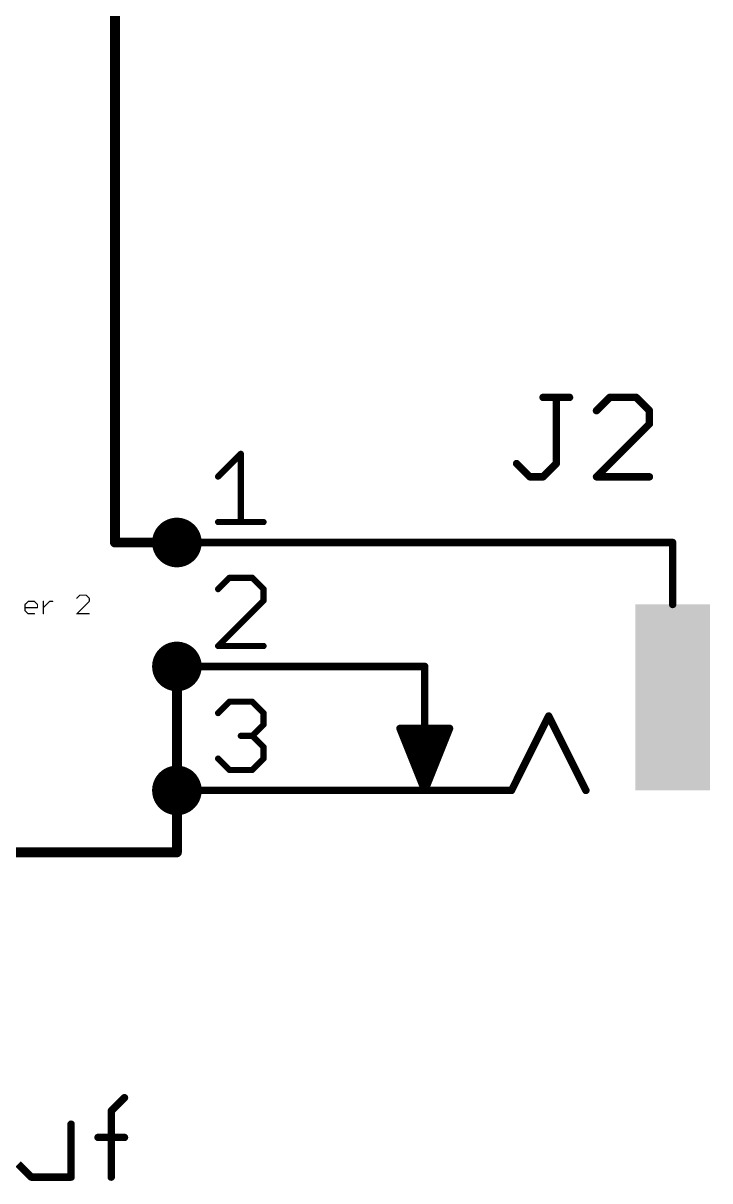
# Model space of a CAD drawing. Extents: x -22 to 205, y 41 to 107.
# Drawn here: x 64.16 to 78.23, y 66.93 to 90.65 of the extents above; entities that cross this region are included whole.
import ezdxf

# ---------------------------------------------------------------- set-up
doc = ezdxf.new("R2010")
doc.units = 0
for name, color, linetype in [('91', 94, 'CONTINUOUS'), ('94', 14, 'CONTINUOUS'), ('95', 251, 'CONTINUOUS'), ('96', 251, 'CONTINUOUS'), ('99', 214, 'CONTINUOUS')]:
    doc.layers.add(name, color=color, linetype=linetype)

# ---------------------------------------------------------------- blocks, each defined once
blk = doc.blocks.new('RECT')
blk.add_solid([(-0.5, -0.5), (0.5, -0.5), (-0.5, 0.5), (0.5, 0.5)])

msp = doc.modelspace()

# ---------------------------------------------------------------- linework, layer by layer
at = {"layer": '91', "const_width": 0.2032}
for points in [[(66.04, 80.01), (66.04, 100.33)], [(67.31, 80.01), (66.04, 80.01)], [(67.31, 74.93), (67.31, 77.47)], [(67.31, 73.66), (67.31, 74.93)], [(63.5, 73.66), (67.31, 73.66)]]:
    msp.add_lwpolyline(points, dxfattribs=at)
at = {"layer": '91'}
for points, const_width in [([(67.31, 79.756, 1), (67.31, 80.264, 1), (67.31, 79.756)], 0.508), ([(66.04, 80.0608, 1), (66.04, 79.9592)], 0.1016), ([(65.9892, 80.01, 1), (66.0908, 80.01)], 0.1016), ([(67.31, 79.9592, 1), (67.31, 80.0608)], 0.1016), ([(67.31, 77.216, 1), (67.31, 77.724, 1), (67.31, 77.216)], 0.508), ([(67.3608, 77.47, 1), (67.2592, 77.47)], 0.1016), ([(67.31, 74.676, 1), (67.31, 75.184, 1), (67.31, 74.676)], 0.508), ([(67.3608, 74.93, 1), (67.2592, 74.93)], 0.1016), ([(67.2592, 74.93, 1), (67.3608, 74.93)], 0.1016), ([(67.2592, 73.66, 1), (67.3608, 73.66)], 0.1016), ([(67.31, 73.6092, 1), (67.31, 73.7108)], 0.1016)]:
    msp.add_lwpolyline(points, format="xyb", dxfattribs=dict(at, const_width=const_width))
at = {"layer": '94', "const_width": 0.1524}
for points in [[(67.31, 80.01), (69.85, 80.01)], [(69.85, 80.01), (77.47, 80.01)], [(77.47, 80.01), (77.47, 78.74)], [(67.31, 77.47), (69.85, 77.47)], [(69.85, 77.47), (72.39, 77.47)], [(72.39, 77.47), (72.39, 74.93)], [(74.168, 74.93), (74.93, 76.454)], [(74.93, 76.454), (75.692, 74.93)], [(72.898, 76.2), (71.882, 76.2)], [(71.882, 76.2), (72.39, 74.93)], [(72.8574, 76.0984), (71.9226, 76.0984)], [(72.39, 74.93), (72.898, 76.2)], [(72.7964, 75.946), (71.9836, 75.946)], [(72.7354, 75.7936), (72.0446, 75.7936)], [(72.6745, 75.6412), (72.1055, 75.6412)], [(72.6135, 75.4888), (72.1665, 75.4888)], [(72.5526, 75.3364), (72.2274, 75.3364)], [(72.4916, 75.184), (72.2884, 75.184)], [(67.31, 74.93), (69.85, 74.93)], [(69.85, 74.93), (72.39, 74.93)], [(72.4306, 75.0316), (72.3494, 75.0316)], [(72.39, 74.93), (74.168, 74.93)]]:
    msp.add_lwpolyline(points, dxfattribs=at)
at = {"layer": '94', "const_width": 0.0762}
for points in [[(67.31, 80.0481, 1), (67.31, 79.9719)], [(69.85, 80.0481, 1), (69.85, 79.9719)], [(69.85, 79.9719, 1), (69.85, 80.0481)], [(77.5081, 80.01, 1), (77.4319, 80.01)], [(77.47, 79.9719, 1), (77.47, 80.0481)], [(77.4319, 78.74, 1), (77.5081, 78.74)], [(67.31, 77.5081, 1), (67.31, 77.4319)], [(69.85, 77.5081, 1), (69.85, 77.4319)], [(69.85, 77.4319, 1), (69.85, 77.5081)], [(72.4281, 77.47, 1), (72.3519, 77.47)], [(72.39, 77.4319, 1), (72.39, 77.5081)], [(74.9641, 76.471, 1), (74.8959, 76.437)], [(74.9641, 76.437, 1), (74.8959, 76.471)], [(71.882, 76.2381, 1), (71.882, 76.1619)], [(71.9174, 76.2141, 1), (71.8466, 76.1859)], [(71.9226, 76.1365, 1), (71.9226, 76.0603)], [(72.8574, 76.0603, 1), (72.8574, 76.1365)], [(72.9334, 76.1859, 1), (72.8626, 76.2141)], [(72.898, 76.1619, 1), (72.898, 76.2381)], [(71.9836, 75.9841, 1), (71.9836, 75.9079)], [(72.7964, 75.9079, 1), (72.7964, 75.9841)], [(72.0446, 75.8317, 1), (72.0446, 75.7555)], [(72.1055, 75.6793, 1), (72.1055, 75.6031)], [(72.6745, 75.6031, 1), (72.6745, 75.6793)], [(72.7354, 75.7555, 1), (72.7354, 75.8317)], [(72.1665, 75.5269, 1), (72.1665, 75.4507)], [(72.6135, 75.4507, 1), (72.6135, 75.5269)], [(72.2274, 75.3745, 1), (72.2274, 75.2983)], [(72.2884, 75.2221, 1), (72.2884, 75.1459)], [(72.4916, 75.1459, 1), (72.4916, 75.2221)], [(72.5526, 75.2983, 1), (72.5526, 75.3745)], [(67.31, 74.9681, 1), (67.31, 74.8919)], [(69.85, 74.9681, 1), (69.85, 74.8919)], [(69.85, 74.8919, 1), (69.85, 74.9681)], [(72.3494, 75.0697, 1), (72.3494, 74.9935)], [(72.39, 74.9681, 1), (72.39, 74.8919)], [(72.3546, 74.9441, 1), (72.4254, 74.9159)], [(72.3519, 74.93, 1), (72.4281, 74.93)], [(72.3546, 74.9159, 1), (72.4254, 74.9441)], [(72.39, 74.8919, 1), (72.39, 74.9681)], [(72.4306, 74.9935, 1), (72.4306, 75.0697)], [(74.1339, 74.947, 1), (74.2021, 74.913)], [(74.168, 74.8919, 1), (74.168, 74.9681)], [(75.6579, 74.913, 1), (75.7261, 74.947)]]:
    msp.add_lwpolyline(points, format="xyb", dxfattribs=at)
at = {"layer": '95'}
for points, const_width in [([(74.8142, 82.9832), (75.3565, 82.9832)], 0.1524), ([(75.0854, 81.6274), (75.0854, 82.9832)], 0.1524), ([(76.1802, 82.9832), (75.909, 82.712)], 0.1524), ([(76.7225, 82.9832), (76.1802, 82.9832)], 0.1524), ([(76.9937, 82.712), (76.7225, 82.9832)], 0.1524), ([(76.9937, 82.4409), (76.9937, 82.712)], 0.1524), ([(75.909, 81.3562), (76.9937, 82.4409)], 0.1524), ([(68.1546, 81.3612), (68.6207, 81.8273)], 0.127), ([(68.6207, 81.8273), (68.6207, 80.4291)], 0.127), ([(74.2719, 81.6274), (74.543, 81.3562)], 0.1524), ([(74.8142, 81.3562), (75.0854, 81.6274)], 0.1524), ([(74.543, 81.3562), (74.8142, 81.3562)], 0.1524), ([(76.9937, 81.3562), (75.909, 81.3562)], 0.1524), ([(68.1546, 80.4291), (69.0868, 80.4291)], 0.127), ([(68.3877, 79.2873), (68.1546, 79.0543)], 0.127), ([(68.8537, 79.2873), (68.3877, 79.2873)], 0.127), ([(69.0868, 79.0543), (68.8537, 79.2873)], 0.127), ([(69.0868, 78.8212), (69.0868, 79.0543)], 0.127), ([(68.1546, 77.8891), (69.0868, 78.8212)], 0.127), ([(69.0868, 77.8891), (68.1546, 77.8891)], 0.127), ([(68.1546, 76.5143), (68.3877, 76.7473)], 0.127), ([(68.3877, 76.7473), (68.8537, 76.7473)], 0.127), ([(68.8537, 76.7473), (69.0868, 76.5143)], 0.127), ([(69.0868, 76.5143), (69.0868, 76.2812)], 0.127), ([(69.0868, 76.2812), (68.8537, 76.0482)], 0.127), ([(68.8537, 76.0482), (68.6207, 76.0482)], 0.127), ([(68.8537, 76.0482), (69.0868, 75.8152)], 0.127), ([(69.0868, 75.8152), (69.0868, 75.5821)], 0.127), ([(68.3877, 75.3491), (68.1546, 75.5821)], 0.127), ([(69.0868, 75.5821), (68.8537, 75.3491)], 0.127), ([(68.8537, 75.3491), (68.3877, 75.3491)], 0.127)]:
    msp.add_lwpolyline(points, dxfattribs=dict(at, const_width=const_width))
for points, const_width in [([(74.8142, 83.0213, 1), (74.8142, 82.9451)], 0.0762), ([(75.1235, 82.9832, 1), (75.0473, 82.9832)], 0.0762), ([(75.3565, 82.9451, 1), (75.3565, 83.0213)], 0.0762), ([(76.1802, 83.0213, 1), (76.1802, 82.9451)], 0.0762), ([(76.2071, 82.9562, 1), (76.1533, 83.0101)], 0.0762), ([(76.7495, 83.0101, 1), (76.6956, 82.9562)], 0.0762), ([(76.7225, 82.9451, 1), (76.7225, 83.0213)], 0.0762), ([(75.8821, 82.739, 1), (75.936, 82.6851)], 0.0762), ([(77.0318, 82.712, 1), (76.9556, 82.712)], 0.0762), ([(76.9668, 82.6851, 1), (77.0206, 82.739)], 0.0762), ([(76.9556, 82.4409, 1), (77.0318, 82.4409)], 0.0762), ([(77.0206, 82.4139, 1), (76.9668, 82.4678)], 0.0762), ([(68.6524, 81.8273, 1), (68.5889, 81.8273)], 0.0635), ([(68.6431, 81.8048, 1), (68.5982, 81.8497)], 0.0635), ([(74.2988, 81.6543, 1), (74.2449, 81.6004)], 0.0762), ([(75.0473, 81.6274, 1), (75.1235, 81.6274)], 0.0762), ([(75.1123, 81.6004, 1), (75.0584, 81.6543)], 0.0762), ([(68.1322, 81.3837, 1), (68.1771, 81.3388)], 0.0635), ([(74.543, 81.3943, 1), (74.543, 81.3181)], 0.0762), ([(74.5161, 81.3293, 1), (74.57, 81.3831)], 0.0762), ([(74.7873, 81.3831, 1), (74.8412, 81.3293)], 0.0762), ([(74.8142, 81.3181, 1), (74.8142, 81.3943)], 0.0762), ([(75.909, 81.3943, 1), (75.909, 81.3181)], 0.0762), ([(75.8821, 81.3831, 1), (75.936, 81.3293)], 0.0762), ([(76.9937, 81.3181, 1), (76.9937, 81.3943)], 0.0762), ([(68.1546, 80.4609, 1), (68.1546, 80.3974)], 0.0635), ([(68.5889, 80.4291, 1), (68.6524, 80.4291)], 0.0635), ([(69.0868, 80.3974, 1), (69.0868, 80.4609)], 0.0635), ([(68.3877, 79.319, 1), (68.3877, 79.2555)], 0.0635), ([(68.4101, 79.2648, 1), (68.3652, 79.3097)], 0.0635), ([(68.8762, 79.3097, 1), (68.8313, 79.2648)], 0.0635), ([(68.8537, 79.2555, 1), (68.8537, 79.319)], 0.0635), ([(68.1322, 79.0767, 1), (68.1771, 79.0318)], 0.0635), ([(69.1185, 79.0543, 1), (69.055, 79.0543)], 0.0635), ([(69.0643, 79.0318, 1), (69.1092, 79.0767)], 0.0635), ([(69.055, 78.8212, 1), (69.1185, 78.8212)], 0.0635), ([(69.1092, 78.7988, 1), (69.0643, 78.8437)], 0.0635), ([(68.1546, 77.9209, 1), (68.1546, 77.8573)], 0.0635), ([(68.1322, 77.9116, 1), (68.1771, 77.8666)], 0.0635), ([(69.0868, 77.8573, 1), (69.0868, 77.9209)], 0.0635), ([(68.3877, 76.779, 1), (68.3877, 76.7155)], 0.0635), ([(68.4101, 76.7248, 1), (68.3652, 76.7697)], 0.0635), ([(68.8762, 76.7697, 1), (68.8313, 76.7248)], 0.0635), ([(68.8537, 76.7155, 1), (68.8537, 76.779)], 0.0635), ([(68.1322, 76.5367, 1), (68.1771, 76.4918)], 0.0635), ([(69.1185, 76.5143, 1), (69.055, 76.5143)], 0.0635), ([(69.0643, 76.4918, 1), (69.1092, 76.5367)], 0.0635), ([(69.055, 76.2812, 1), (69.1185, 76.2812)], 0.0635), ([(69.1092, 76.2588, 1), (69.0643, 76.3037)], 0.0635), ([(68.6207, 76.0799, 1), (68.6207, 76.0164)], 0.0635), ([(68.8762, 76.0706, 1), (68.8313, 76.0257)], 0.0635), ([(68.8313, 76.0706, 1), (68.8762, 76.0257)], 0.0635), ([(68.8537, 76.0164, 1), (68.8537, 76.0799)], 0.0635), ([(69.1185, 75.8152, 1), (69.055, 75.8152)], 0.0635), ([(69.0643, 75.7927, 1), (69.1092, 75.8376)], 0.0635), ([(68.1771, 75.6046, 1), (68.1322, 75.5597)], 0.0635), ([(69.055, 75.5821, 1), (69.1185, 75.5821)], 0.0635), ([(69.1092, 75.5597, 1), (69.0643, 75.6046)], 0.0635), ([(68.3877, 75.3809, 1), (68.3877, 75.3174)], 0.0635), ([(68.3652, 75.3266, 1), (68.4101, 75.3716)], 0.0635), ([(68.8313, 75.3716, 1), (68.8762, 75.3266)], 0.0635), ([(68.8537, 75.3174, 1), (68.8537, 75.3809)], 0.0635)]:
    msp.add_lwpolyline(points, format="xyb", dxfattribs=dict(at, const_width=const_width))
at = {"layer": '96', "const_width": 0.1524}
for points in [[(65.9648, 68.361), (66.236, 68.6322)], [(65.9648, 67.0052), (65.9648, 68.361)], [(65.1412, 67.0052), (65.1412, 68.0899)], [(65.6937, 67.8187), (66.236, 67.8187)], [(64.0565, 67.2764), (64.3277, 67.0052)], [(64.3277, 67.0052), (65.1412, 67.0052)]]:
    msp.add_lwpolyline(points, dxfattribs=at)
at = {"layer": '96', "const_width": 0.0762}
for points in [[(66.2629, 68.6052, 1), (66.2091, 68.6591)], [(66.0029, 68.361, 1), (65.9267, 68.361)], [(65.9379, 68.388, 1), (65.9918, 68.3341)], [(65.1793, 68.0899, 1), (65.1031, 68.0899)], [(65.6937, 67.8568, 1), (65.6937, 67.7806)], [(66.236, 67.7806, 1), (66.236, 67.8568)], [(64.3277, 67.0433, 1), (64.3277, 66.9671)], [(64.3007, 66.9783, 1), (64.3546, 67.0321)], [(65.1031, 67.0052, 1), (65.1793, 67.0052)], [(65.1412, 66.9671, 1), (65.1412, 67.0433)], [(65.9267, 67.0052, 1), (66.0029, 67.0052)]]:
    msp.add_lwpolyline(points, format="xyb", dxfattribs=at)
at = {"layer": '99', "const_width": 0.0254}
for points in [[(64.1987, 78.7402), (64.2623, 78.8037)], [(64.2623, 78.8037), (64.3894, 78.8037)], [(64.3894, 78.8037), (64.453, 78.7402)], [(64.5729, 78.5495), (64.5729, 78.8037)], [(64.5729, 78.6766), (64.7001, 78.8037)], [(64.7001, 78.8037), (64.7636, 78.8037)], [(65.3225, 78.9308), (65.259, 78.8673)], [(65.259, 78.5495), (65.5132, 78.8037)], [(65.4497, 78.9308), (65.3225, 78.9308)], [(65.5132, 78.8673), (65.4497, 78.9308)], [(65.5132, 78.8037), (65.5132, 78.8673)], [(64.1987, 78.6131), (64.1987, 78.7402)], [(64.453, 78.6766), (64.1987, 78.6766)], [(64.2623, 78.5495), (64.1987, 78.6131)], [(64.3894, 78.5495), (64.2623, 78.5495)], [(64.453, 78.7402), (64.453, 78.6766)], [(65.5132, 78.5495), (65.259, 78.5495)]]:
    msp.add_lwpolyline(points, dxfattribs=at)
at = {"layer": '99', "const_width": 0.0127}
for points in [[(64.2623, 78.8101, 1), (64.2623, 78.7974)], [(64.2668, 78.7992, 1), (64.2578, 78.8082)], [(64.3939, 78.8082, 1), (64.3849, 78.7992)], [(64.3894, 78.7974, 1), (64.3894, 78.8101)], [(64.5793, 78.8037, 1), (64.5666, 78.8037)], [(64.7001, 78.8101, 1), (64.7001, 78.7974)], [(64.7045, 78.7992, 1), (64.6956, 78.8082)], [(64.7636, 78.7974, 1), (64.7636, 78.8101)], [(65.2545, 78.8718, 1), (65.2635, 78.8628)], [(65.3225, 78.9372, 1), (65.3225, 78.9245)], [(65.327, 78.9263, 1), (65.3181, 78.9353)], [(65.4541, 78.9353, 1), (65.4452, 78.9263)], [(65.4497, 78.9245, 1), (65.4497, 78.9372)], [(65.5196, 78.8673, 1), (65.5069, 78.8673)], [(65.5069, 78.8037, 1), (65.5196, 78.8037)], [(65.5087, 78.8628, 1), (65.5177, 78.8718)], [(65.5177, 78.7992, 1), (65.5087, 78.8082)], [(64.1942, 78.7447, 1), (64.2032, 78.7357)], [(64.1987, 78.683, 1), (64.1987, 78.6703)], [(64.2032, 78.6175, 1), (64.1942, 78.6086)], [(64.2051, 78.7402, 1), (64.1924, 78.7402)], [(64.1924, 78.6131, 1), (64.2051, 78.6131)], [(64.2623, 78.5559, 1), (64.2623, 78.5432)], [(64.2578, 78.545, 1), (64.2668, 78.554)], [(64.3894, 78.5432, 1), (64.3894, 78.5559)], [(64.4593, 78.7402, 1), (64.4466, 78.7402)], [(64.4466, 78.6766, 1), (64.4593, 78.6766)], [(64.4485, 78.7357, 1), (64.4574, 78.7447)], [(64.453, 78.6703, 1), (64.453, 78.683)], [(64.5666, 78.5495, 1), (64.5793, 78.5495)], [(64.5685, 78.6811, 1), (64.5774, 78.6721)], [(65.259, 78.5559, 1), (65.259, 78.5432)], [(65.2545, 78.554, 1), (65.2635, 78.545)], [(65.5132, 78.5432, 1), (65.5132, 78.5559)]]:
    msp.add_lwpolyline(points, format="xyb", dxfattribs=at)

# ---------------------------------------------------------------- block references
at = {"layer": '94', "xscale": 1.524, "yscale": 3.81, "rotation": 180}
msp.add_blockref('RECT', (77.47, 76.835), dxfattribs=at)

doc.saveas('drawing.dxf')
